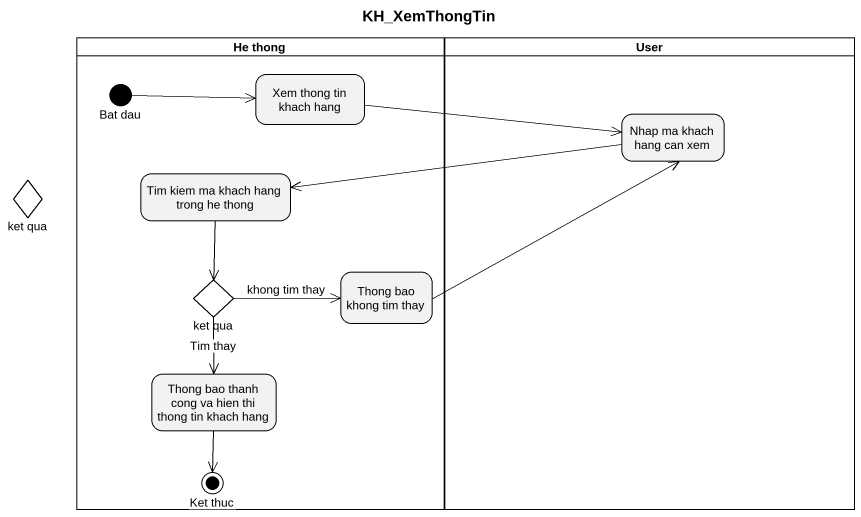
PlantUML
@startuml
title KH_XemThongTin
hide empty description
state "He thong" as He_thong <<partition>> {
  state "Bat dau" as Bat_dau <<start>>
  state "Xem thong tin khach hang" as Xem_thong_tin_khach_hang
  state "Tim kiem ma khach hang trong he thong" as Tim_kiem_ma_khach_hang
  state "ket qua" as ket_qua_2 <<choice>>
  state "Thong bao khong tim thay" as Thong_bao_khong_tim_thay
  state "Thong bao thanh cong va hien thi thong tin khach hang" as Thong_bao_thanh_cong_va
  state "Ket thuc" as Ket_thuc <<end>>
}
state User <<partition>> {
  state "Nhap ma khach hang can xem" as Nhap_ma_khach_hang_can_xem
}
state "ket qua" as ket_qua <<choice>>
Bat_dau -right-> Xem_thong_tin_khach_hang
Xem_thong_tin_khach_hang -right-> Nhap_ma_khach_hang_can_xem
Nhap_ma_khach_hang_can_xem -left-> Tim_kiem_ma_khach_hang
Tim_kiem_ma_khach_hang --> ket_qua_2
ket_qua_2 -right-> Thong_bao_khong_tim_thay : khong tim thay
ket_qua_2 --> Thong_bao_thanh_cong_va : Tim thay
Thong_bao_khong_tim_thay -right-> Nhap_ma_khach_hang_can_xem
Thong_bao_thanh_cong_va --> Ket_thuc
@enduml
